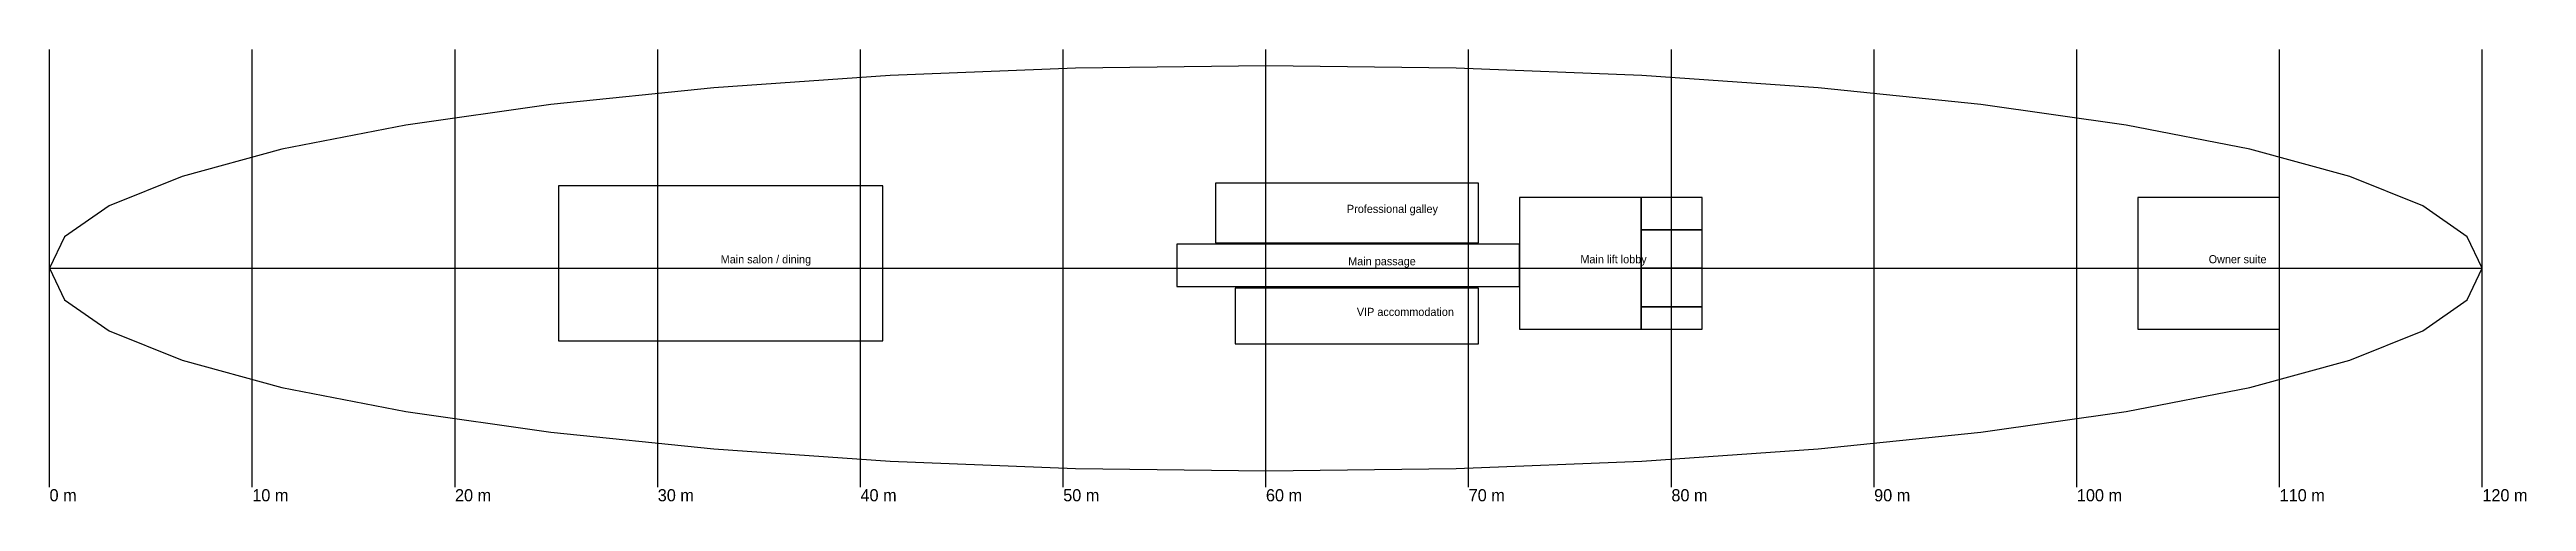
# Model space of a CAD drawing. Header units: millimetres. Extents: x 0 to 122177, y -11509 to 10800.
import ezdxf

# ---------------------------------------------------------------- set-up
doc = ezdxf.new("R2010")
doc.units = ezdxf.units.MM
for name, color, linetype in [('CENTRELINE', 1, 'Continuous'), ('GRID', 9, 'Continuous'), ('HULL_MODEL', 8, 'Continuous'), ('LIFT', 5, 'Continuous'), ('ROOMS', 3, 'Continuous'), ('TEXT', 7, 'Continuous')]:
    doc.layers.add(name, color=color, linetype=linetype)

msp = doc.modelspace()

# ---------------------------------------------------------------- linework, layer by layer
at = {"layer": 'CENTRELINE'}
msp.add_line((0, 0), (120000, 0), dxfattribs=at)
at = {"layer": 'GRID'}
for p, q in [((0, -10800), (0, 10800)), ((10000, -10800), (10000, 10800)), ((20000, -10800), (20000, 10800)), ((30000, -10800), (30000, 10800)), ((40000, -10800), (40000, 10800)), ((50000, -10800), (50000, 10800)), ((60000, -10800), (60000, 10800)), ((70000, -10800), (70000, 10800)), ((80000, -10800), (80000, 10800)), ((90000, -10800), (90000, 10800)), ((100000, -10800), (100000, 10800)), ((110000, -10800), (110000, 10800)), ((120000, -10800), (120000, 10800))]:
    msp.add_line(p, q, dxfattribs=at)
at = {"layer": 'HULL_MODEL'}
msp.add_lwpolyline([(120000, 0), (119260, 1560), (117060, 3090), (113460, 4540), (108540, 5880), (102430, 7070), (95270, 8090), (87240, 8910), (78540, 9510), (69390, 9880), (60000, 10000), (50610, 9880), (41460, 9510), (32760, 8910), (24730, 8090), (17570, 7070), (11460, 5880), (6540, 4540), (2940, 3090), (740, 1560), (0, 0), (740, -1560), (2940, -3090), (6540, -4540), (11460, -5880), (17570, -7070), (24730, -8090), (32760, -8910), (41460, -9510), (50610, -9880), (60000, -10000), (69390, -9880), (78540, -9510), (87240, -8910), (95270, -8090), (102430, -7070), (108540, -5880), (113460, -4540), (117060, -3090), (119260, -1560)], close=True, dxfattribs=at)
at = {"layer": 'LIFT'}
for points in [[(72510, -3000), (78510, -3000), (78510, 3500), (72510, 3500), (72510, -3000)], [(78510, 1900), (81510, 1900), (81510, 3500), (78510, 3500), (78510, 1900)], [(78510, 0), (81510, 0), (81510, 1900), (78510, 1900), (78510, 0)], [(78510, -1900), (81510, -1900), (81510, 0), (78510, 0), (78510, -1900)], [(78510, -3000), (81510, -3000), (81510, -1900), (78510, -1900), (78510, -3000)]]:
    msp.add_lwpolyline(points, close=True, dxfattribs=at)
at = {"layer": 'ROOMS'}
for points in [[(25110, -3580), (41100, -3580), (41100, 4070), (25110, 4070), (25110, -3580)], [(57510, 1260), (70480, 1260), (70480, 4210), (57510, 4210), (57510, 1260)], [(103000, -3000), (110000, -3000), (110000, 3500), (103000, 3500), (103000, -3000)], [(55610, -900), (72510, -900), (72510, 1200), (55610, 1200), (55610, -900)], [(58490, -3720), (70480, -3720), (70480, -980), (58490, -980), (58490, -3720)]]:
    msp.add_lwpolyline(points, close=True, dxfattribs=at)

# ---------------------------------------------------------------- texts
at = {"layer": 'GRID'}
for s, p in [('0 m', (0, -11500)), ('10 m', (10000, -11500)), ('20 m', (20000, -11500)), ('30 m', (30000, -11500)), ('40 m', (40000, -11500)), ('50 m', (50000, -11500)), ('60 m', (60000, -11500)), ('70 m', (70000, -11500)), ('80 m', (80000, -11500)), ('90 m', (90000, -11500)), ('100 m', (100000, -11500)), ('110 m', (110000, -11500)), ('120 m', (120000, -11500))]:
    msp.add_text(s, height=600, dxfattribs=at).set_placement(p)
at = {"layer": 'TEXT'}
for s, p in [('Professional galley', (63995, 2735)), ('Main salon / dining', (33105, 245)), ('Main passage', (64060, 150)), ('Main lift lobby', (75510, 250)), ('Owner suite', (106500, 250)), ('VIP accommodation', (64485, -2350))]:
    msp.add_text(s, height=400, dxfattribs=at).set_placement(p)

doc.saveas('drawing.dxf')
